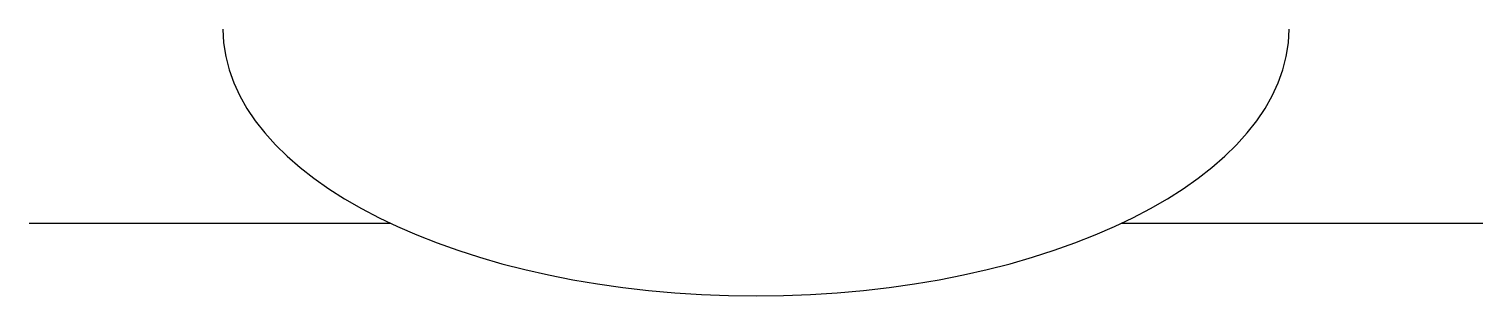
# Model space of a CAD drawing. Header units: millimetres. Extents: x 0 to 30, y 8.5 to 14.
import ezdxf

# ---------------------------------------------------------------- set-up
doc = ezdxf.new("R2010")
doc.units = ezdxf.units.MM
doc.layers.get('0').update_dxf_attribs({"lineweight": 25})

msp = doc.modelspace()

# ---------------------------------------------------------------- linework, layer by layer
for p, q in [((0, 10), (7.45, 10)), ((22.55, 10), (30, 10))]:
    msp.add_line(p, q)
msp.add_ellipse((15, 14), major_axis=(11, 0), ratio=0.5, start_param=3.141593, end_param=6.283185)

doc.saveas('drawing.dxf')
